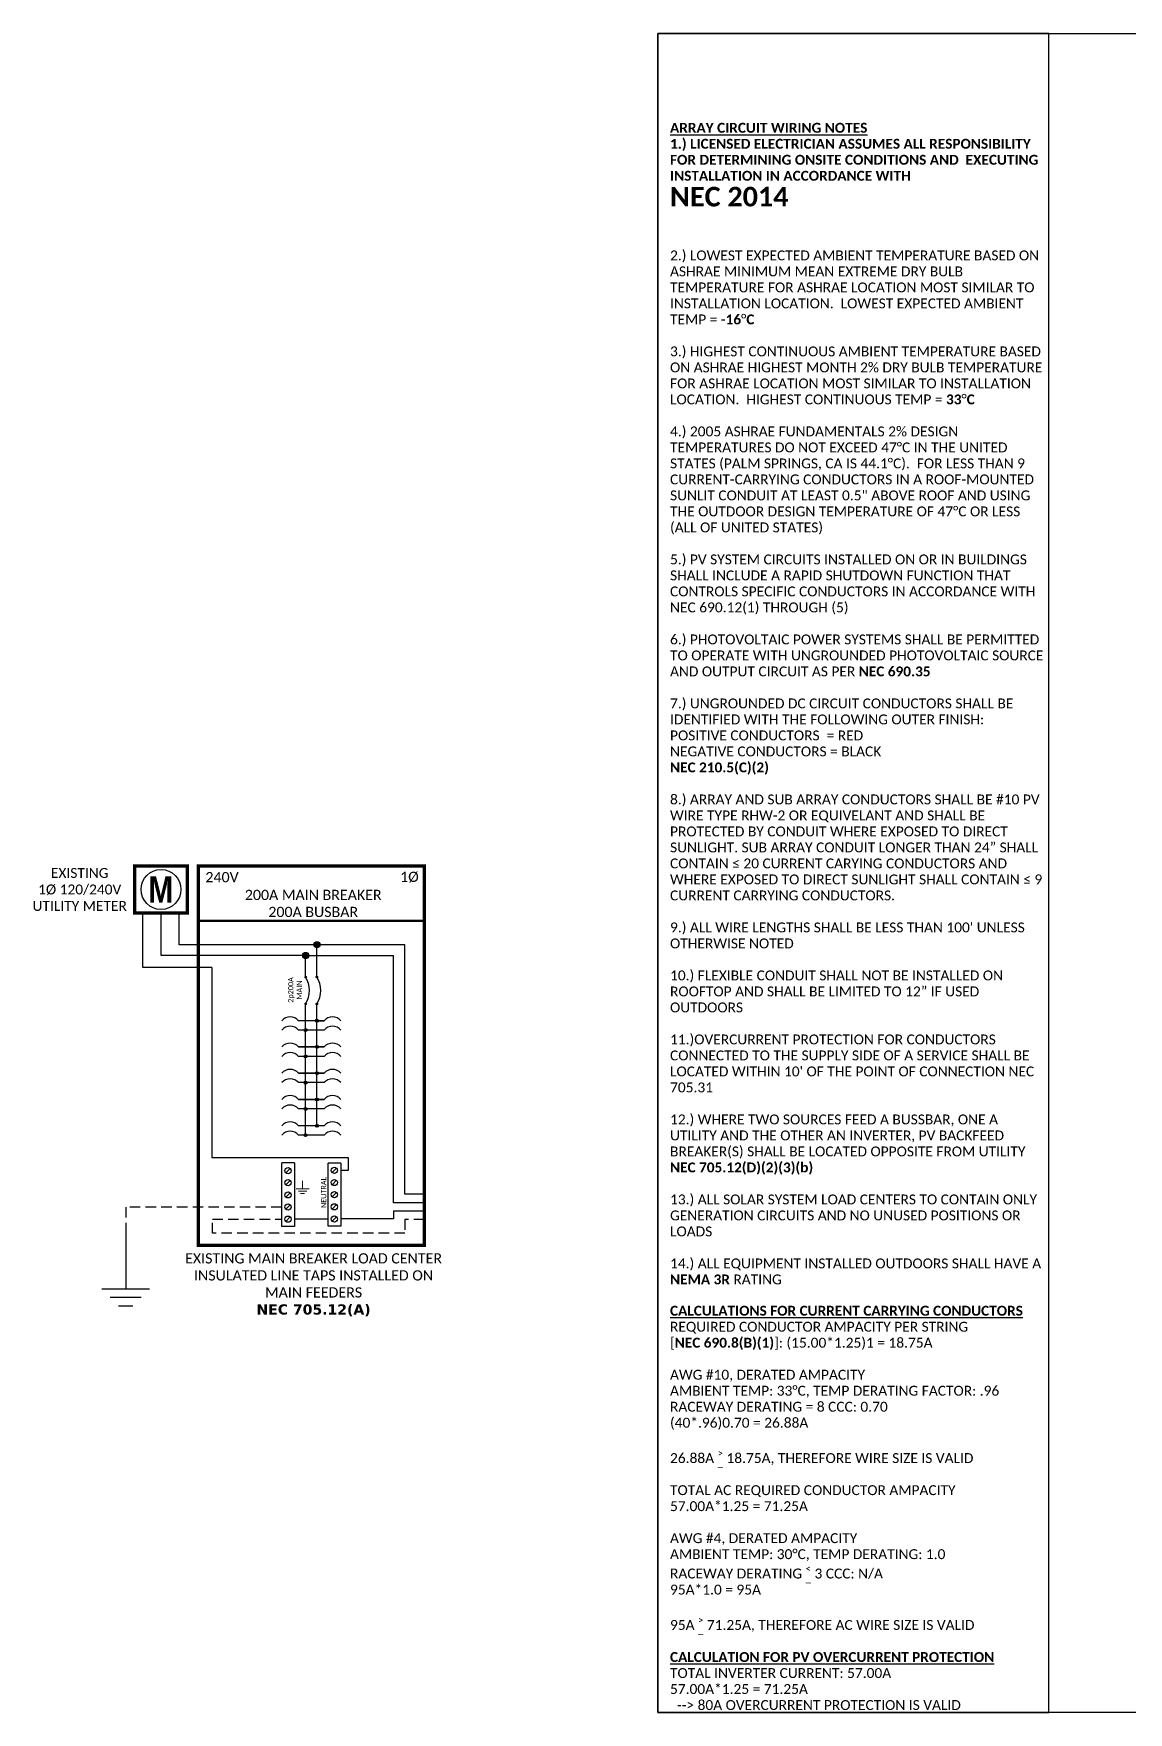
# Model space of a CAD drawing. Header units: feet. Extents: x -13431 to 10247, y 10829 to 29871.
# Drawn here: x 5907 to 6299, y 16895 to 17496 of the extents above; entities that cross this region are included whole.
import ezdxf

# ---------------------------------------------------------------- set-up
doc = ezdxf.new("R2010")
doc.units = ezdxf.units.FT
doc.header["$MEASUREMENT"] = 0
doc.linetypes.add('HIDDEN', pattern=[0.375, 0.25, -0.125])
doc.layers.add('LOCKED (NO PRINT)', color=7, linetype='Continuous', plot=False)
doc.layers.add('LOCKED (PRINT)', color=7, linetype='Continuous')
doc.styles.add('ONE LINE TXT', font='techb___.ttf')
doc.styles.get("Standard").update_dxf_attribs({"font": 'CALIBRI.TTF'})

# ---------------------------------------------------------------- blocks, each defined once
blk = doc.blocks.new('*U229')
at = {"layer": 'LOCKED (PRINT)', "color": 1, "insert": (4.33, 153.23), "char_height": 3.5433, "width": 133.5006, "attachment_point": 7, "line_spacing_factor": 0.97}
blk.add_mtext('{\\fCalibri|b1|i0|c0|p34;\\LARRAY CIRCUIT WIRING NOTES\\l\\P1.) LICENSED ELECTRICIAN ASSUMES ALL RESPONSIBILITY FOR DETERMINING ONSITE CONDITIONS AND  EXECUTING INSTALLATION IN ACCORDANCE WITH\\P\\H1.9756x;NEC 2014\\fCalibri|b0|i0|c0|p34;\\H0.50618x;\\P\\H0.99999x;\\P\\P2.) LOWEST EXPECTED AMBIENT TEMPERATURE BASED ON ASHRAE MINIMUM MEAN EXTREME DRY BULB TEMPERATURE FOR ASHRAE LOCATION MOST SIMILAR TO INSTALLATION LOCATION.  LOWEST EXPECTED AMBIENT TEMP = -\\fCalibri|b1|i0|c0|p34;16\\fCalibri|b0|i0|c0|p34;°\\fCalibri|b1|i0|c0|p34;C\\P\\fCalibri|b0|i0|c0|p34;\\P}3.) HIGHEST CONTINUOUS AMBIENT TEMPERATURE BASED ON ASHRAE HIGHEST MONTH 2% DRY BULB TEMPERATURE FOR ASHRAE LOCATION MOST SIMILAR TO INSTALLATION LOCATION.  HIGHEST CONTINUOUS TEMP = {\\fCalibri|b1|i0|c0|p34;33}°{\\fCalibri|b1|i0|c0|p34;C}\\P\\P4.) 2005 ASHRAE FUNDAMENTALS 2% DESIGN TEMPERATURES DO NOT EXCEED 47°C IN THE UNITED STATES (PALM SPRINGS, CA IS 44.1°C).  FOR LESS THAN 9 CURRENT-CARRYING CONDUCTORS IN A ROOF-MOUNTED SUNLIT CONDUIT AT LEAST 0.5" ABOVE ROOF AND USING THE OUTDOOR DESIGN TEMPERATURE OF 47°C OR LESS (ALL OF UNITED STATES)\\P\\P5.) PV SYSTEM CIRCUITS INSTALLED ON OR IN BUILDINGS SHALL INCLUDE A RAPID SHUTDOWN FUNCTION THAT CONTROLS SPECIFIC CONDUCTORS IN ACCORDANCE WITH NEC 690.12(1) THROUGH (5)\\P\\P6.) PHOTOVOLTAIC POWER SYSTEMS SHALL BE PERMITTED TO OPERATE WITH UNGROUNDED PHOTOVOLTAIC SOURCE AND OUTPUT CIRCUIT AS PER {\\fCalibri|b1|i0|c0|p34;NEC 690.35\\P\\P}7.) UNGROUNDED DC CIRCUIT CONDUCTORS SHALL BE IDENTIFIED WITH THE FOLLOWING OUTER FINISH: POSITIVE CONDUCTORS  = RED\\PNEGATIVE CONDUCTORS = BLACK\\P{\\fCalibri|b1|i0|c0|p34;NEC 210.5(C)(2) \\P}\\P8.) ARRAY AND SUB ARRAY CONDUCTORS SHALL BE #10 PV WIRE TYPE RHW-2 OR EQUIVELANT AND SHALL BE PROTECTED BY CONDUIT WHERE EXPOSED TO DIRECT SUNLIGHT. SUB ARRAY CONDUIT LONGER THAN 24” SHALL CONTAIN ≤ 20 CURRENT CARYING CONDUCTORS AND WHERE EXPOSED TO DIRECT SUNLIGHT SHALL CONTAIN ≤ 9 CURRENT CARRYING CONDUCTORS.\\P\\P9.) ALL WIRE LENGTHS SHALL BE LESS THAN 100\' UNLESS OTHERWISE NOTED  \\P\\P10.) FLEXIBLE CONDUIT SHALL NOT BE INSTALLED ON ROOFTOP AND SHALL BE LIMITED TO 12” IF USED OUTDOORS \\P\\P11.)OVERCURRENT PROTECTION FOR CONDUCTORS CONNECTED TO THE SUPPLY SIDE OF A SERVICE SHALL BE LOCATED WITHIN 10\' OF THE POINT OF CONNECTION NEC 705.31\\P\\P12.) WHERE TWO SOURCES FEED A BUSSBAR, ONE A UTILITY AND THE OTHER AN INVERTER, PV BACKFEED BREAKER(S) SHALL BE LOCATED OPPOSITE FROM UTILITY\\P{\\fCalibri|b1|i0|c0|p34;NEC 705.12(D)(2)(3)(b)} \\P\\P13.) ALL SOLAR SYSTEM LOAD CENTERS TO CONTAIN ONLY GENERATION CIRCUITS AND NO UNUSED POSITIONS OR LOADS\\P\\P14.) ALL EQUIPMENT INSTALLED OUTDOORS SHALL HAVE A {\\fCalibri|b1|i0|c0|p34;NEMA 3R} RATING', dxfattribs=at)
blk = doc.blocks.new('lineTapPanel')
at = {"linetype": 'Continuous'}
h = blk.add_hatch(color=254, dxfattribs=at)
h.dxf.hatch_style = 1
edge = h.paths.add_edge_path()
edge.add_arc((-38.44, 98.34), 1.11, 0, 360)
h = blk.add_hatch(color=254, dxfattribs=at)
h.dxf.hatch_style = 1
edge = h.paths.add_edge_path()
edge.add_arc((-42.47, 94.51), 1.11, 0, 360)
h = blk.add_hatch(color=1, dxfattribs=at)
h.dxf.hatch_style = 1
edge = h.paths.add_edge_path()
edge.add_arc((-42.47, 86.8), 0.291, 0, 360)
h = blk.add_hatch(color=1, dxfattribs=at)
h.dxf.hatch_style = 1
edge = h.paths.add_edge_path()
edge.add_arc((-38.44, 86.8), 0.291, 0, 360)
h = blk.add_hatch(color=1, dxfattribs=at)
h.dxf.hatch_style = 1
edge = h.paths.add_edge_path()
edge.add_arc((-42.47, 77.16), 0.291, 0, 360)
h = blk.add_hatch(color=1, dxfattribs=at)
h.dxf.hatch_style = 1
edge = h.paths.add_edge_path()
edge.add_arc((-38.44, 77.16), 0.291, 0, 360)
h = blk.add_hatch(color=1, dxfattribs=at)
h.dxf.hatch_style = 1
edge = h.paths.add_edge_path()
edge.add_arc((-42.47, 67.78), 0.528, 0, 360)
h = blk.add_hatch(color=1, dxfattribs=at)
h.dxf.hatch_style = 1
edge = h.paths.add_edge_path()
edge.add_arc((-38.44, 71.16), 0.528, 0, 360)
h = blk.add_hatch(color=1, dxfattribs=at)
h.dxf.hatch_style = 1
edge = h.paths.add_edge_path()
edge.add_arc((-38.44, 61.76), 0.528, 0, 360)
h = blk.add_hatch(color=1, dxfattribs=at)
h.dxf.hatch_style = 1
edge = h.paths.add_edge_path()
edge.add_arc((-42.47, 58.38), 0.528, 0, 360)
h = blk.add_hatch(color=1, dxfattribs=at)
h.dxf.hatch_style = 1
edge = h.paths.add_edge_path()
edge.add_arc((-42.47, 48.98), 0.528, 0, 360)
h = blk.add_hatch(color=1, dxfattribs=at)
h.dxf.hatch_style = 1
edge = h.paths.add_edge_path()
edge.add_arc((-38.44, 52.36), 0.528, 0, 360)
h = blk.add_hatch(color=1, dxfattribs=at)
h.dxf.hatch_style = 1
edge = h.paths.add_edge_path()
edge.add_arc((-38.44, 42.95), 0.528, 0, 360)
h = blk.add_hatch(color=1, dxfattribs=at)
h.dxf.hatch_style = 1
edge = h.paths.add_edge_path()
edge.add_arc((-42.47, 39.58), 0.528, 0, 360)
h = blk.add_hatch(color=1, dxfattribs=at)
h.dxf.hatch_style = 1
edge = h.paths.add_edge_path()
edge.add_arc((-42.47, 30.17), 0.528, 0, 360)
h = blk.add_hatch(color=1, dxfattribs=at)
h.dxf.hatch_style = 1
edge = h.paths.add_edge_path()
edge.add_arc((-38.44, 33.55), 0.528, 0, 360)
at = {"color": 155, "true_color": 0x647190}
blk.add_line((-80.92, 126.59), (0, 126.59), dxfattribs=at)
at = {"color": 253, "linetype": 'Continuous'}
for p, q in [((-100.73, 90.2), (-100.73, 109.7)), ((-76.04, 90.2), (-100.73, 90.2)), ((-76.04, 90.2), (-76.04, 22.16)), ((-76.04, 22.16), (-27.25, 22.16)), ((-27.25, 22.16), (-27.25, 17.57)), ((-27.25, 17.57), (-29.89, 17.57)), ((-11.01, 0.16), (-29.89, 0.16)), ((0, 3), (-11.01, 3)), ((-11.01, 3), (-11.01, 0.16))]:
    blk.add_line(p, q, dxfattribs=at)
at = {"color": 10, "linetype": 'Continuous'}
for p, q in [((-94.24, 94.51), (-94.24, 109.7)), ((-43.58, 94.51), (-94.24, 94.51)), ((-42.47, 87.09), (-42.47, 93.4)), ((-41.36, 94.51), (-10.98, 94.51)), ((-10.98, 6), (-10.98, 94.51)), ((-42.47, 30.17), (-42.47, 76.87)), ((-35.88, 67.78), (-45.04, 67.78)), ((-35.88, 58.38), (-45.04, 58.38)), ((-35.88, 48.98), (-45.04, 48.98)), ((-35.88, 39.58), (-45.04, 39.58)), ((-35.88, 30.17), (-45.04, 30.17)), ((0, 6), (-10.98, 6))]:
    blk.add_line(p, q, dxfattribs=at)
at = {"color": 7, "linetype": 'Continuous'}
for p, q in [((-87.75, 98.34), (-87.75, 109.7)), ((-39.56, 98.34), (-87.75, 98.34)), ((-38.44, 87.09), (-38.44, 97.23)), ((-6.96, 9), (-6.96, 98.34)), ((-38.44, 61.76), (-38.44, 76.87)), ((-35.88, 71.16), (-45.04, 71.16)), ((-38.44, 71.16), (-35.88, 71.16)), ((-45.04, 61.76), (-35.88, 61.76)), ((-35.88, 61.76), (-45.04, 61.76)), ((-38.44, 52.36), (-38.44, 61.76)), ((-45.04, 52.36), (-35.88, 52.36)), ((-35.88, 52.36), (-45.04, 52.36)), ((-38.44, 42.95), (-38.44, 52.36)), ((-45.04, 42.95), (-35.88, 42.95)), ((-35.88, 42.95), (-45.04, 42.95)), ((-38.44, 33.55), (-38.44, 42.95)), ((-35.88, 33.55), (-45.04, 33.55))]:
    blk.add_line(p, q, dxfattribs=at)
at = {"lineweight": 50}
blk.add_line((-80.92, 106.95), (0, 106.95), dxfattribs=at)
at = {"color": 7}
for p, q in [((-6.96, 98.34), (-37.33, 98.34)), ((0, 9), (-6.96, 9))]:
    blk.add_line(p, q, dxfattribs=at)
at = {"color": 1, "linetype": 'Continuous'}
for p, q in [((-51.03, -2.51), (-51.03, 20.23)), ((-46.49, 20.23), (-51.03, 20.23)), ((-46.49, 20.23), (-46.49, -2.51)), ((-34.43, -2.43), (-34.43, 20.16)), ((-29.89, 20.16), (-34.43, 20.16)), ((-29.89, 20.16), (-29.89, -2.43)), ((-46.49, -2.51), (-51.03, -2.51)), ((-29.89, -2.43), (-34.43, -2.43))]:
    blk.add_line(p, q, dxfattribs=at)
at = {"color": 4, "linetype": 'Continuous'}
for p, q in [((-47.97, 18.28), (-49.55, 16.71)), ((-31.37, 18.35), (-32.94, 16.78)), ((-47.97, 13.93), (-49.55, 12.36)), ((-31.37, 14), (-32.94, 12.43)), ((-47.97, 9.58), (-49.55, 8.01)), ((-31.37, 9.65), (-32.94, 8.08)), ((-47.97, 5.23), (-49.55, 3.66)), ((-47.97, 0.88), (-49.55, -0.69)), ((-31.37, 5.3), (-32.94, 3.73)), ((-31.37, 0.95), (-32.94, -0.62))]:
    blk.add_line(p, q, dxfattribs=at)
at = {"color": 92, "linetype": 'HIDDEN', "ltscale": 15}
for p, q in [((-51.03, 4.44), (-106.89, 4.44)), ((-106.89, 4.44), (-106.89, -4.87)), ((-75.84, -4.96), (-75.84, 0.09)), ((-75.84, 0.09), (-51.03, 0.09)), ((0, 0), (-6.96, 0)), ((-6.96, -4.96), (-75.84, -4.96)), ((-6.96, 0), (-6.96, -4.96))]:
    blk.add_line(p, q, dxfattribs=at)
at = {"color": 92, "linetype": 'Continuous', "ltscale": 15}
blk.add_line((-34.43, 0.09), (-46.49, 0.09), dxfattribs=at)
at = {"color": 92, "ltscale": 15}
blk.add_line((-106.89, -4.87), (-106.89, -24.84), dxfattribs=at)
at = {"lineweight": 50, "const_width": 1.19}
for points in [[(-103.67, 109.7), (-103.67, 126.59), (-84.82, 126.59), (-84.82, 109.7)], [(-80.92, -9.3), (-80.92, 126.59), (0, 126.59), (0, -9.3)]]:
    blk.add_lwpolyline(points, close=True, dxfattribs=at)
at = {"color": 92, "linetype": 'Continuous', "lineweight": 5, "ltscale": 0.05, "flags": 128}
for points in [[(-43.54, 13.81), (-43.54, 10.97)], [(-45.88, 10.97), (-41.2, 10.97)], [(-42.01, 10.1), (-45.07, 10.1)], [(-42.82, 9.23), (-44.25, 9.23)]]:
    blk.add_lwpolyline(points, dxfattribs=at)
at = {"color": 92, "linetype": 'Continuous', "ltscale": 4, "flags": 128}
for points in [[(-115.37, -24.84), (-98.41, -24.84)], [(-101.35, -27.98), (-112.43, -27.98)], [(-104.29, -31.12), (-109.49, -31.12)]]:
    blk.add_lwpolyline(points, dxfattribs=at)
at = {"linetype": 'Continuous'}
blk.add_circle((-94.24, 118.15), 7.15, dxfattribs=at)
at = {"color": 7, "linetype": 'Continuous'}
for centre in [(-38.44, 98.34), (-38.44, 98.34), (-42.47, 94.51)]:
    blk.add_circle(centre, 1.11, dxfattribs=at)
at = {"color": 1, "linetype": 'Continuous'}
for centre, radius in [((-42.47, 86.8), 0.291), ((-38.44, 86.8), 0.291), ((-42.47, 77.16), 0.291), ((-38.44, 77.16), 0.291), ((-42.47, 67.78), 0.528), ((-38.44, 71.16), 0.528), ((-38.44, 61.76), 0.528), ((-42.47, 58.38), 0.528), ((-42.47, 48.98), 0.528), ((-38.44, 52.36), 0.528), ((-38.44, 42.95), 0.528), ((-42.47, 39.58), 0.528), ((-42.47, 30.17), 0.528), ((-38.44, 33.55), 0.528)]:
    blk.add_circle(centre, radius, dxfattribs=at)
at = {"color": 4, "linetype": 'Continuous'}
for centre in [(-48.76, 17.49), (-32.16, 17.57), (-48.76, 13.14), (-32.16, 13.21), (-48.76, 8.79), (-32.16, 8.86), (-48.76, 4.44), (-48.76, 0.09), (-32.16, 4.51), (-32.16, 0.16)]:
    blk.add_circle(centre, 1.11, dxfattribs=at)
at = {"color": 1, "linetype": 'Continuous'}
for centre, radius, start, end in [((-50.14, 81.98), 9.06, 327.87082, 32.12918), ((-46.11, 81.98), 9.06, 327.87082, 32.12918), ((-48.03, 68.62), 3.93, 40.3392, 139.6608), ((-32.88, 68.62), 3.93, 40.3392, 139.6608), ((-48.03, 65.24), 3.93, 40.3392, 139.6608), ((-32.88, 65.24), 3.93, 40.3392, 139.6608), ((-48.03, 59.21), 3.93, 40.3392, 139.6608), ((-32.88, 59.21), 3.93, 40.3392, 139.6608), ((-48.03, 55.84), 3.93, 40.3392, 139.6608), ((-32.88, 55.84), 3.93, 40.3392, 139.6608), ((-48.03, 49.81), 3.93, 40.3392, 139.6608), ((-48.03, 46.43), 3.93, 40.3392, 139.6608), ((-32.88, 49.81), 3.93, 40.3392, 139.6608), ((-32.88, 46.43), 3.93, 40.3392, 139.6608), ((-48.03, 40.41), 3.93, 40.3392, 139.6608), ((-32.88, 40.41), 3.93, 40.3392, 139.6608), ((-48.03, 37.03), 3.93, 40.3392, 139.6608), ((-32.88, 37.03), 3.93, 40.3392, 139.6608), ((-48.03, 31.01), 3.93, 40.3392, 139.6608), ((-48.03, 27.63), 3.93, 40.3392, 139.6608), ((-32.88, 31.01), 3.93, 40.3392, 139.6608), ((-32.88, 27.63), 3.93, 40.3392, 139.6608)]:
    blk.add_arc(centre, radius, start, end, dxfattribs=at)
at = {"color": 253, "linetype": 'Continuous', "style": 'ONE LINE TXT'}
blk.add_text('M', height=9.38, dxfattribs=at).set_placement((-98.8, 113.43))
at = {"color": 4, "linetype": 'Continuous'}
blk.add_text('NEUTRAL', height=1.874, rotation=90, dxfattribs=at).set_placement((-35.08, 4.08))
at = {"color": 1, "attachment_point": 5}
for s, width, gutter_width, heights, insert, char_height in [('EXISTING\\P1Ø 120/240V UTILITY METER', 37.8067, 7.17, [0], (-123.35, 118.13), 3.5433), ('240V', 0.1481, 0.75, [0], (-72.39, 122.54), 3.658), ('1Ø', 0.1481, 0.75, [0], (-5.31, 122.54), 3.658), ('200A MAIN BREAKER\\P200A BUSBAR', 72.4998, 0.75, [0], (-39.75, 113.14), 3.6576), ('EXISTING MAIN BREAKER LOAD CENTER INSULATED LINE TAPS INSTALLED ON MAIN FEEDERS\\P{\\fVerdana|b1|i0|c0|p34;NEC 705.12(A)}', 98.9176, 7.17, [106.42], (-39.63, -23.42), 3.6576)]:
    blk.add_mtext_dynamic_manual_height_columns(s, width=width, gutter_width=gutter_width, heights=heights, dxfattribs=dict(at, insert=insert, char_height=char_height))
at = {"color": 4, "linetype": 'Continuous', "insert": (-46.25, 82.15), "char_height": 1.874, "attachment_point": 5, "rotation": 90}
blk.add_mtext_dynamic_manual_height_columns('2p200A\\PMAIN', width=0.1481, gutter_width=0.75, heights=[0], dxfattribs=at)
blk = doc.blocks.new('*U256')
at = {"color": 7}
blk.add_blockref('lineTapPanel', (0, 0), dxfattribs=at)

msp = doc.modelspace()

# ---------------------------------------------------------------- linework, layer by layer
at = {"layer": 'LOCKED (NO PRINT)'}
for points in [[(6130.22, 17495.79), (6952.07, 17495.79), (6952.07, 16894.63), (6130.22, 16894.63)], [(6270.18, 17495.79), (6130.22, 17495.79), (6130.22, 16894.63), (6270.18, 16894.63)]]:
    msp.add_lwpolyline(points, close=True, dxfattribs=at)

# ---------------------------------------------------------------- block references
at = {"color": 3}
msp.add_blockref('*U229', (6130.22, 16894.63), dxfattribs=at)
at = {"color": 7}
msp.add_blockref('*U256', (6046.57, 17071.16), dxfattribs=at)

# ---------------------------------------------------------------- texts
at = {"layer": 'LOCKED (PRINT)', "color": 1, "insert": (6134.54, 17040.24), "char_height": 3.5433, "attachment_point": 1, "line_spacing_factor": 0.97}
msp.add_mtext_dynamic_manual_height_columns('\\A1;{\\fCalibri|b1|i0|c0|p34;\\LCALCULATIONS FOR CURRENT CARRYING CONDUCTORS\\P}REQUIRED CONDUCTOR AMPACITY PER STRING\\P[{\\fCalibri|b1|i0|c0|p34;NEC 690.8(B)(1)}]: (15.00*1.25)1 = 18.75A\\P\\PAWG #10, DERATED AMPACITY\\PAMBIENT TEMP: 33°C, TEMP DERATING FACTOR: .96\\PRACEWAY DERATING = 8 CCC: 0.70\\P(40*.96)0.70 = 26.88A\\P\\P26.88A {\\H0.7x;\\S>^ _;\\H1.4286x; 18.75A, THEREFORE WIRE SIZE IS VALID\\P\\PTOTAL AC REQUIRED CONDUCTOR AMPACITY\\P57.00A*1.25 = 71.25A\\P\\fCalibri|b1|i0|c0|p34;\\P\\fCalibri|b0|i0|c0|p34;AWG #4, DERATED AMPACITY\\PAMBIENT TEMP: 30°C, TEMP DERATING: 1.0\\PRACEWAY DERATING \\H0.7x;\\S<^ _;\\H1.4286x; 3 CCC: N/A\\P95A*1.0 = 95A\\P\\fCalibri|b1|i0|c0|p34;\\P\\fCalibri|b0|i0|c0|p34;95A\\fCalibri|b1|i0|c0|p34; \\fCalibri|b0|i0|c0|p34;\\H0.7x;\\S>^ _;\\fCalibri|b1|i0|c0|p34;\\H1.4286x; \\fCalibri|b0|i0|c0|p34;71.25A\\H0.99998x;, THEREFORE AC WIRE SIZE IS VALID\\P\\H0.99996x;\\P\\fCalibri|b1|i0|c0|p34;\\LCALCULATION FOR PV OVERCURRENT PROTECTION\\P\\fCalibri|b0|i0|c0|p34;\\lTOTAL INVERTER CURRENT: 57.00A\\fCalibri|b1|i0|c0|p34;\\P\\fCalibri|b0|i0|c0|p34;57.00A*1.25 = 71.25A\\fCalibri|b1|i0|c0|p34;\\P\\fCalibri|b0|i0|c0|p34;  --> 80A OVERCURRENT PROTECTION IS VALID}', width=185.2761, gutter_width=7.17, heights=[0], dxfattribs=at)

doc.saveas('drawing.dxf')
